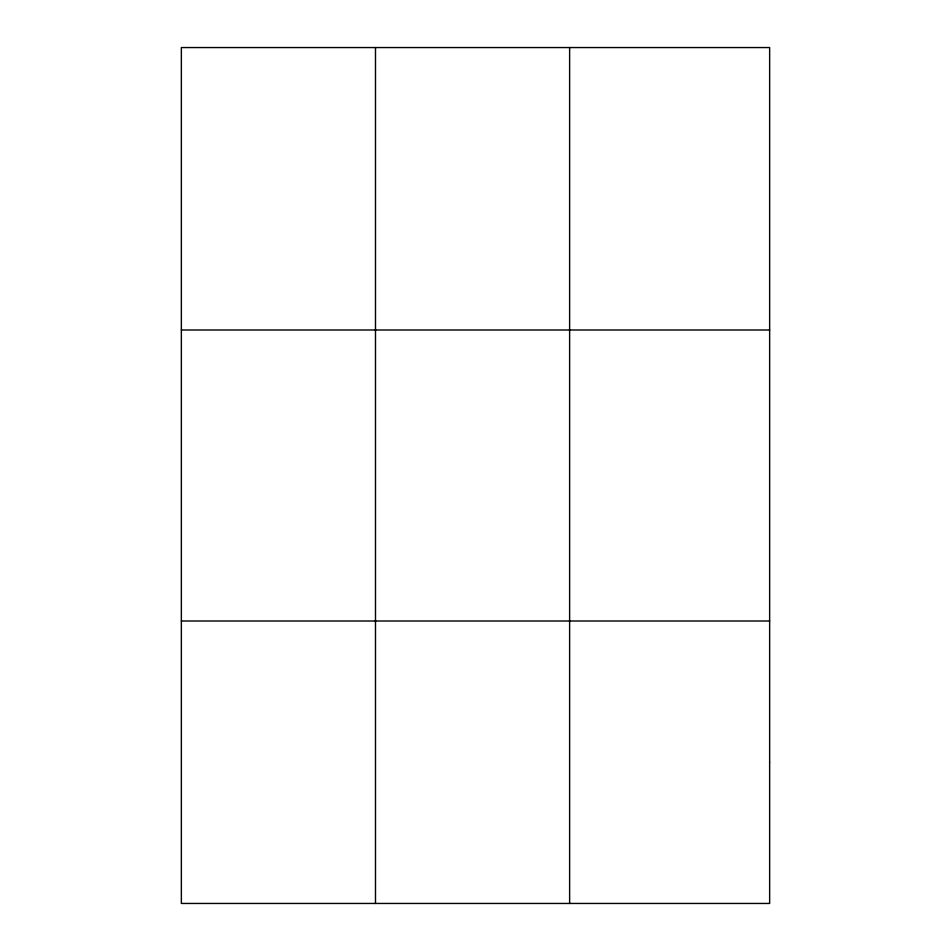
<?xml version="1.0" encoding="UTF-8"?>
<svg xmlns="http://www.w3.org/2000/svg" width="951" height="951" viewBox="0 0 951 951"><rect width="100%" height="100%" fill="white"/><g stroke="black" fill="none" stroke-linecap="round" stroke-linejoin="round"><path stroke-width="1.43" d="M375.49 903.45L375.49 47.55M569.625 903.45L569.625 47.55M181.356 329.997L769.644 329.997M181.356 621.003L769.644 621.003M769.644 762.226L769.644 903.45L181.356 903.45L181.356 47.55L769.644 47.55L769.644 762.226"/></g></svg>
